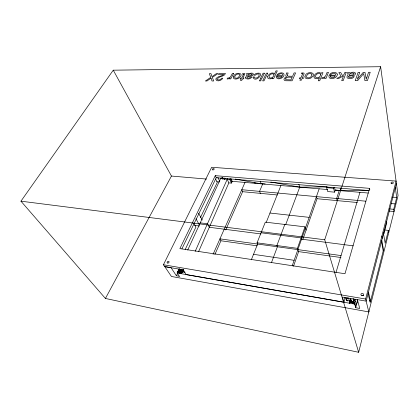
<?xml version="1.0" encoding="UTF-8"?>
<svg xmlns="http://www.w3.org/2000/svg" width="419" height="419" viewBox="0 0 419 419"><rect width="100%" height="100%" fill="white"/><g stroke="black" fill="none" stroke-linecap="round" stroke-linejoin="round"><path stroke-width="0.63" d="M179.086 273.298L179.395 272.638L178.285 271.318L179.033 268.977M357.386 299.637L359.732 308.431L355.673 307.714L356.621 303.471M356.428 305.006L357.386 300.428M179.877 268.699L178.829 269.6L177.158 272.963L349.676 303.241L350.043 301.649L349.802 301.251M358.659 352.295L398.05 195.532L380.625 66.705L113.256 70.183L20.95 201.183L105.426 298.459L358.659 352.295L324.725 239.773L380.625 66.705M384.569 229.973L388.392 230.408L385.166 243.203L383.485 233.676M389.057 211.029L394.033 211.522L393.708 209.332L396.693 197.506L395.327 187.618M179.374 276.289L176.404 275.765L171.036 267.662L164.756 266.589L171.423 276.467L368.804 311.925L369.003 311.128M368.804 311.925L365.625 299.03L396.075 181.092L211.658 167.26L163.426 264.75L164.719 266.667L183.25 269.805M396.395 183.449L366.143 301.135L342.402 297.071L343.952 302.24L186.162 274.618L183.087 269.81M349.619 303.23L350.043 301.649C351.614 303.854 355.757 302.89 355.831 300.035L355.71 299.344M355.673 307.714L354.678 304.115L355.443 301.402M352.767 302.874L353.573 302.748L354.893 303.325L355.883 306.923M345.858 297.626L345.492 298.936L346.691 299.14L347.236 301.004M347.058 297.83L346.324 300.454L353.165 301.455L353.851 301.067L354.275 300.088L354.039 299.428L353.076 298.862L353.762 301.355M343.952 302.24L344.842 299.082L344.329 297.354M356.81 303.649L357.7 300.502M224.684 179.06L224.715 178.253L222.625 178.887L222.112 178.777L222.426 177.677L221.688 178.557L221.232 177.845M369.6 188.356L344.984 273.733L179.877 248.619L215.261 175.661L369.6 188.356L369.815 189.508M336.007 272.439L359.942 192.326M224.102 179.007L224.474 178.117M339.217 190.545L336.635 198.491L337.175 200.612M326.967 186.696L326.631 187.675L327.674 191.551L334.561 192.159L335.205 190.2L334.493 187.382M334.561 192.159L333.566 188.262L333.891 187.277M293.53 266.206L298.616 251.615L297.422 248.352L304.974 226.841L265.321 222.143L257.057 242.821L257.606 244.052L251.332 259.801M302.885 239.354L317.042 198.716L316.429 196.621M292.195 265.861L319.158 188.817M284.815 224.453L276.896 245.539L277.404 246.786L271.439 262.703M285.732 224.547L299.737 187.146L298.867 184.423M266.295 222.248L280.924 185.528M262.687 183.962L259.571 191.352L260.372 193.374M222.128 177.687L221.688 178.557L222.112 178.777L222.578 177.834L223.044 177.996L222.657 178.882L229.774 179.489L231.388 183.119L228.853 182.899L227.224 179.274L195.223 251.285M198.548 251.719L228.853 182.899M214.905 254.417L220.939 240.773L219.938 238.856L245.005 182.438M225.726 229.937L242.632 191.698L241.773 189.707L365.818 201.193M213.072 254.312L219.938 238.856L341.045 255.569M183.082 270.8L183.512 269.846M187.728 250.054L220.829 178.117M231.388 183.119L232.21 181.338L231.073 178.766M229.774 179.489L230.188 178.594L231.801 182.228M224.359 178.489L224.532 178.122M180.94 273.623L183.056 270.878L183.213 269.59M176.404 275.765L177.724 272.984M223.044 177.996L222.625 178.887L222.788 177.944L222.112 178.777M185.235 249.399L195.909 227.093L193.704 223.138M200.471 217.555L217.257 182.485L215.607 178.981M181.935 248.818L216.235 177.74L215.261 175.661M181.045 273.644L181.668 272.35L180.374 272.764L179.761 273.413M224.327 179.028L224.715 178.253M224.652 179.054L225.108 178.169M181.317 273.691L182.239 271.947M179.395 272.638L177.473 272.303L178.305 270.747M105.426 298.459L171.444 176.053L113.256 70.183M181.443 273.712L182.715 271.444M179.196 272.575L177.473 272.303L178.285 271.318M178.745 272.266L177.473 272.303L178.321 271.449M350.651 298.27L351.347 301.528M180.317 269.647C176.97 274.293 185.795 269.506 180.317 269.647L181.558 271.554M177.473 272.303L178.436 271.837M354.322 302.445L354.893 303.325L349.891 302.455L350.546 302.183M335.739 189.996L340.872 190.687L367.421 190.383M326.961 186.89L299.737 187.146L270.742 182.05M265.154 183.978L257.381 183.302M216.235 177.74L369.38 190.608M326.631 187.675L333.566 188.262M171.444 176.053L206.609 179.075M232.21 181.338L327.721 189.556M335.205 190.2L368.222 193.039M216.916 181.72L219.399 181.94M392.472 197.139L396.693 197.506M391.252 203.545L395.08 203.901M242.632 191.698L277.409 194.976M317.042 198.716L357.334 202.513M389.34 208.908L393.708 209.332M349.891 302.455L351.201 302.581M269.967 213.035L309.17 217.356M200.224 222.856L207.452 223.767L209.311 227.276L260.958 233.938M20.95 201.183L324.725 239.773M261.074 232.775L301.093 237.898L301.539 239.17L353.243 245.838M194.584 225.375L199.376 225.993M254.171 182.862L255.454 183.04M257.057 242.821L297.422 248.352M220.939 240.773L257.187 245.833M298.616 251.615L340.972 257.528M253.516 254.323L294.138 260.314M163.426 264.75L365.625 299.03M369.307 300.858L370.564 301.072L368.458 292.143M352.384 301.706L353.416 301.889M349.676 303.241L354.678 304.115M235.279 179.07L261.231 183.836L260.199 181.186M180.374 272.764L181.254 272.963L181.029 272.628M180.987 271.638L179.793 270.093L180.72 271.522M181.422 271.648L180.029 269.846L181.265 271.753M180.783 271.9L179.62 270.37L180.542 271.805M180.275 271.685L179.521 270.664L180.139 271.617M180.233 271.968L179.51 270.952L180.128 271.905M183.024 270.983L183.464 271.03L184.386 272.476M177.158 272.963L179.342 276.283M182.192 271.36L180.956 269.454L181.872 271.156M182.192 270.899L181.265 269.464L182.192 271.13M181.862 271.423L180.631 269.517L181.694 271.496M182.155 270.506L181.542 269.553L182.171 270.637M195.94 218.697L199.355 224.935M198.596 213.203L202.262 220.038M217.843 177.31L219.745 181.411M304.974 226.841L306.085 230.167M350.085 298.349L350.965 301.465L349.451 301.198L348.556 298.087A1.55 1.336 -8.3 0 0 346.838 298.81L346.649 299.491A1.55 1.336 -8.3 0 0 347.828 300.716M351.337 301.392L350.514 298.59M353.453 298.972L354.118 301.381M353.783 299.166L354.28 300.973M340.191 187.89L340.872 190.687M368.086 293.583L370.202 302.492L383.516 249.74L381.788 240.276M351.08 300.135L351.368 301.376M381.473 241.496L383.207 250.955M381.887 236.054L382.296 238.311M383.767 232.582L383.951 233.64L386.774 222.646L386.596 221.578M388.392 230.408L388.748 232.561M227.664 178.384A1.194 0.822 -24.1 0 1 227.402 178.332M185.036 272.151A1.341 1.016 -33.7 0 1 183.496 271.989A1.341 1.016 -33.7 0 1 183.873 270.506M349.823 301.313A1.54 1.33 -8 0 1 350.148 301.502M245.466 77.808L245.461 78.128C247.032 79.683 250.604 79.118 251.751 77.117L250.546 77.122L249.195 78.07L247.535 78.123L246.838 77.688C247.865 75.2 252.615 77.536 253.469 74.388C253.217 72.162 249.792 73.294 248.54 74.053L248.315 73.299L246.864 73.32L246.519 74.001L247.215 74.278L245.466 77.808M320.661 74.336C320.954 76.803 317.476 78.919 315.612 77.222L315.46 76.541C315.601 74.257 318.576 72.424 320.483 73.917L320.661 74.336M337.285 74.1C337.976 78.788 327.218 80.857 329.125 75.237L335.567 75.19L335.698 74.383L335.237 73.519L333.859 73.231L332.283 73.529L331 74.441L329.554 74.451C331.167 72.298 336.012 71.125 337.285 74.1M253.034 77.457C255.69 83.596 266.327 71.199 256.475 73.388A2.933 1.713 -20.1 0 0 254.878 74.273L254.029 75.221L255.286 75.216L256.423 74.242L258.35 73.912A1.765 1.032 -20.1 0 1 259.146 74.435C259.419 76.661 256.606 78.982 254.537 77.782L254.433 76.934L253.17 76.939L253.034 77.457M354.029 73.603L353.657 74.488L353.008 74.833L349.037 75.478C349.378 73.388 352.033 72.67 353.772 73.309L354.029 73.603M348.54 76.735L348.818 77.484L350.321 77.709L351.813 77.463L352.793 76.567L354.223 76.557C353.002 78.992 349.315 78.955 347.178 77.944C345.827 76.598 350.069 72.875 347.372 73.173L347.644 72.435L348.718 72.325L349.718 72.681L349.781 73.231C351.358 72.335 354.966 71.22 355.694 73.592C354.909 76.557 350.876 75.394 348.781 76.347L348.54 76.735M273.989 74.603C273.989 76.818 271.041 79.091 269.124 77.525C268.558 75.19 271.847 72.697 273.853 74.226L273.989 74.603M234.698 76.934L235.085 78.044L236.656 78.185A1.922 1.116 -21.4 0 0 238.118 77.578L239.453 76.017L239.684 74.572C237.982 72.958 235.148 74.985 234.698 76.934M304.964 76.504C304.582 78.536 307.242 78.987 308.719 78.699A3.74 2.236 -16.8 0 0 311.118 77.871C318.576 72.152 305.865 70.334 304.964 76.504M276.168 76.829C276.655 80.574 282.977 78.552 283.904 75.729C285.334 71.659 278.446 72.367 277.09 74.833L278.415 74.823L279.672 73.948L281.144 73.66L282.38 73.943L282.725 74.771L282.532 75.546L276.629 75.582L276.168 76.829M313.951 76.441C313.574 79.353 317.88 79.065 319.472 77.829L318.283 80.773L319.702 80.767L322.955 72.681L321.624 72.691L321.321 73.435C318.959 71.162 314.564 73.472 313.951 76.441M330.329 76.012C329.915 78.803 334.608 77.887 335.221 75.98L330.329 76.012M302.602 73.807L300.947 77.819L299.611 77.829L299.266 78.625L300.606 78.615L299.904 80.244L301.334 80.239L302.031 78.61L303.173 78.61L303.513 77.808L302.377 77.814L304.016 73.99L304.047 73.1L301.759 72.864L301.429 73.624L302.602 73.807M267.631 76.703C267.081 79.51 271.224 79.222 272.669 77.95L272.313 78.704L273.623 78.699L277.299 70.863L275.964 70.879L274.623 73.728C272.277 71.659 268.354 73.99 267.631 76.703M215.874 79.039C216.042 82.407 221.97 80.579 222.782 78.185L221.531 78.191C220.813 79.626 218.791 80.5 217.377 79.594L217.236 79.16C218.791 75.939 223.971 77.038 225.537 73.535L218.875 73.592L218.409 74.435L223.709 74.393C221.536 76.593 217.278 75.975 215.874 79.039M233.383 76.913C232.739 78.709 235.117 79.311 236.436 78.982A3.467 2.006 -21.4 0 0 238.657 78.201C246.032 72.833 234.708 71.162 233.383 76.913M252.065 74.399L251.002 75.53L247.556 76.117C248.074 74.383 250.284 73.498 251.898 74.126L252.065 74.399M277.661 76.326C277.027 79.029 281.589 78.06 282.149 76.3L277.661 76.326M243.533 74.278L241.637 78.096L240.427 78.102L240.035 78.861L241.244 78.856L240.448 80.401L241.742 80.396L242.533 78.851L243.565 78.845L243.952 78.086L242.926 78.091L244.911 73.603L242.863 73.383L242.491 74.1L243.533 74.278M311.909 74.702L311.181 76.447L310.416 77.206A2.074 1.241 -16.8 0 1 308.855 77.855L307.054 77.704L306.493 77.106C306.174 74.561 309.741 72.23 311.752 74.011L311.909 74.702M287.444 75.153L287.387 75.787L287.801 76.174L292.582 76.284L294.07 72.932L295.599 72.916L292.116 80.799L285.721 80.747L284.307 80.249L283.941 79.317L284.517 78.049L286.554 76.813L285.711 75.933L286.476 73.644L286.287 73L288.136 72.985L287.444 75.153M285.711 78.583L285.611 79.296L286.067 79.73L290.985 79.877L292.184 77.175C290.22 77.531 286.926 76.331 285.711 78.583M366.918 77.19L366.243 79.317L364.975 72.314L363.283 72.325L357.25 79.348L359.732 72.356L358.119 72.372L355.197 80.663L357.627 80.658L363.676 73.592L364.923 80.642L367.416 80.637L370.218 72.267L368.573 72.283L366.918 77.19M346.199 72.477L343.161 80.689L341.705 80.689L343.486 75.907L338.672 78.463L336.761 78.473L341.019 76.221L338.824 72.539L340.726 72.524L342.381 75.488L343.926 74.713L344.753 72.487L346.199 72.477M328.313 72.634L325.987 78.515L324.594 78.521L325.003 77.499L323.028 78.552L321.708 78.636L322.127 77.588C324.997 78.096 326.354 74.943 326.857 72.644L328.313 72.634M267.694 73.163L263.991 80.862L262.661 80.867L266.374 73.173L267.694 73.163M261.194 79.793L260.67 80.867L259.33 80.872L259.853 79.799L261.194 79.793M264.405 73.194L261.702 78.746L260.361 78.751L263.069 73.205L264.405 73.194M233.629 73.461L230.754 78.898L229.565 78.903L230.068 77.955L228.224 78.929L227.088 79.008L227.606 78.039L228.889 77.95L230.314 77.133L232.388 73.472L233.629 73.461M211.045 78.154L206.97 80.987L205.389 80.993L210.699 77.389L209.359 73.676L210.998 73.66L211.956 76.64L216.356 73.613L217.969 73.597L212.354 77.379L213.68 80.972L211.993 80.977L211.045 78.154M363.336 295.625A1.278 1.095 -5.4 0 0 362.362 295.573A1.294 1.105 -5.4 0 1 363.341 295.615M361.607 295.495A1.299 1.105 -5.7 0 0 363.503 294.416A1.299 1.105 -5.7 0 0 361.518 293.583A1.299 1.105 -5.7 0 0 361.607 295.495M167.904 263.08A1.079 0.796 -34.1 0 0 169.025 261.671A1.079 0.796 -34.1 0 0 167.328 261.817A1.079 0.796 -34.1 0 0 167.904 263.08M212.952 169.915A0.953 0.644 -25 0 0 214.193 168.915A0.953 0.644 -25 0 0 212.742 168.805A0.953 0.644 -25 0 0 212.952 169.915M391.65 183.7A1.152 0.833 -7.7 0 0 393.294 182.784A1.152 0.833 -7.7 0 0 391.508 182.265A1.152 0.833 -7.7 0 0 391.65 183.7"/></g></svg>
